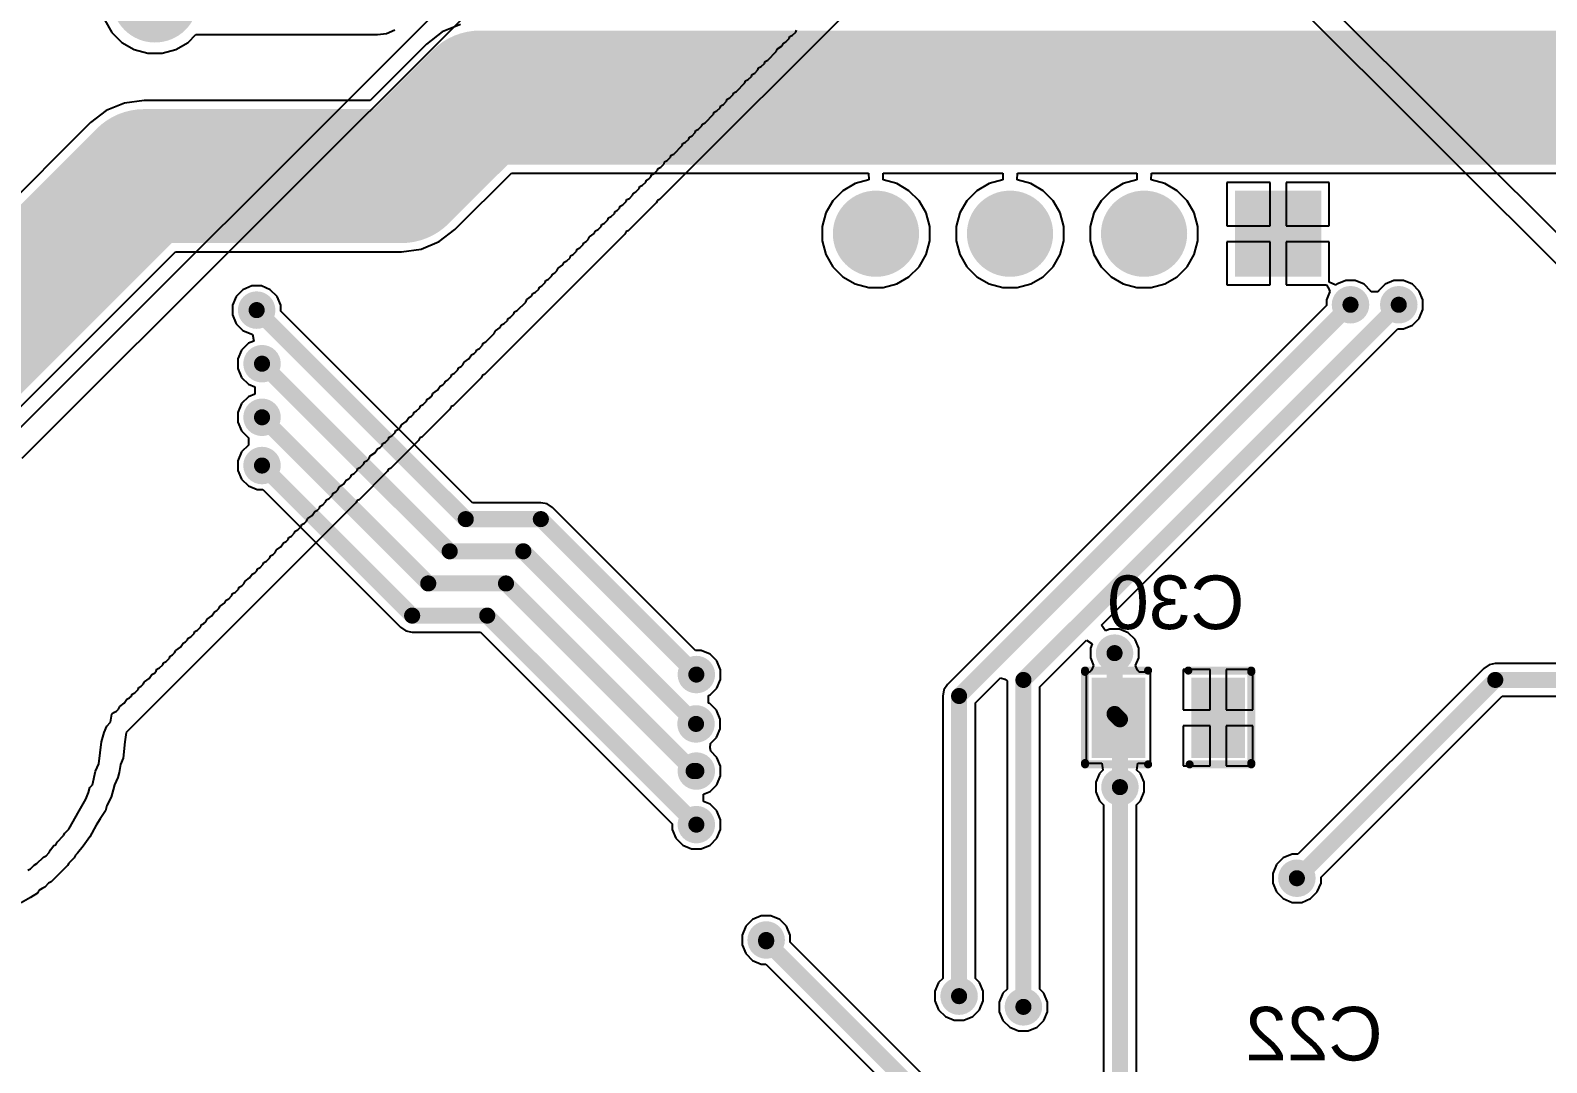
# Model space of a CAD drawing. Header units: millimetres. Extents: x 95 to 305, y 96 to 295.
# Drawn here: x 180.48 to 208.76, y 150.56 to 169.82 of the extents above; entities that cross this region are included whole.
import ezdxf

# ---------------------------------------------------------------- set-up
doc = ezdxf.new("R2010")
doc.units = ezdxf.units.MM
for name, color, linetype in [('BottomLayer', 5, 'Continuous'), ('BottomOverlay', 54, 'Continuous'), ('BottomPaste', 16, 'Continuous'), ('BottomSolder', 6, 'Continuous'), ('MultiLayer', 9, 'Continuous'), ('PadHoleLayer', 156, 'Continuous'), ('ViaHoleLayer', 16, 'Continuous')]:
    doc.layers.add(name, color=color, linetype=linetype)
doc.styles.add('Arial', font='', dxfattribs={"height": 0.2})
doc.styles.get('Arial').set_extended_font_data('Arial')

# ---------------------------------------------------------------- blocks, each defined once
blk = doc.blocks.new('JST_XH_4_42')
at = {"layer": 'BottomLayer'}
blk.add_hatch(color=5, dxfattribs=at).paths.add_polyline_path([(-4.504, 0.229), (-2.996, 0.229), (-2.996, -1.279), (-4.504, -1.279)])
h = blk.add_hatch(color=5, dxfattribs=at)
edge = h.paths.add_edge_path()
edge.add_arc((-1.25, -0.525), 0.754, 0, 360)
h = blk.add_hatch(color=5, dxfattribs=at)
edge = h.paths.add_edge_path()
edge.add_arc((1.25, -0.525), 0.754, 0, 360)
h = blk.add_hatch(color=5, dxfattribs=at)
edge = h.paths.add_edge_path()
edge.add_arc((3.75, -0.525), 0.754, 0, 360)
at = {"layer": 'BottomSolder'}
blk.add_hatch(color=6, dxfattribs=at).paths.add_polyline_path([(-4.554, 0.279), (-2.946, 0.279), (-2.946, -1.329), (-4.554, -1.329)])
h = blk.add_hatch(color=6, dxfattribs=at)
edge = h.paths.add_edge_path()
edge.add_arc((-1.25, -0.525), 0.804, 0, 360)
h = blk.add_hatch(color=6, dxfattribs=at)
edge = h.paths.add_edge_path()
edge.add_arc((1.25, -0.525), 0.804, 0, 360)
h = blk.add_hatch(color=6, dxfattribs=at)
edge = h.paths.add_edge_path()
edge.add_arc((3.75, -0.525), 0.804, 0, 360)
at = {"layer": 'MultiLayer'}
h = blk.add_hatch(color=9, dxfattribs=at)
edge = h.paths.add_edge_path()
edge.add_arc((-1.25, -0.525), 0.754, 0, 360)
h = blk.add_hatch(color=9, dxfattribs=at)
edge = h.paths.add_edge_path()
edge.add_arc((1.25, -0.525), 0.754, 0, 360)
h = blk.add_hatch(color=9, dxfattribs=at)
edge = h.paths.add_edge_path()
edge.add_arc((3.75, -0.525), 0.754, 0, 360)
at = {"layer": 'PadHoleLayer'}
h = blk.add_hatch(color=156, dxfattribs=at)
edge = h.paths.add_edge_path()
edge.add_arc((-3.75, -0.525), 0.5, 0, 360)
h = blk.add_hatch(color=156, dxfattribs=at)
edge = h.paths.add_edge_path()
edge.add_arc((-1.25, -0.525), 0.5, 0, 360)
h = blk.add_hatch(color=156, dxfattribs=at)
edge = h.paths.add_edge_path()
edge.add_arc((1.25, -0.525), 0.5, 0, 360)
h = blk.add_hatch(color=156, dxfattribs=at)
edge = h.paths.add_edge_path()
edge.add_arc((3.75, -0.525), 0.5, 0, 360)
blk = doc.blocks.new('JST_XH_8_48')
at = {"layer": 'BottomLayer'}
blk.add_hatch(color=5, dxfattribs=at).paths.add_polyline_path([(-9.504, 0.737), (-7.996, 0.737), (-7.996, -0.771), (-9.504, -0.771)])
h = blk.add_hatch(color=5, dxfattribs=at)
edge = h.paths.add_edge_path()
edge.add_arc((-6.25, -0.017), 0.754, 0, 360)
h = blk.add_hatch(color=5, dxfattribs=at)
edge = h.paths.add_edge_path()
edge.add_arc((-3.75, -0.017), 0.754, 0, 360)
h = blk.add_hatch(color=5, dxfattribs=at)
edge = h.paths.add_edge_path()
edge.add_arc((-1.25, -0.017), 0.754, 0, 360)
h = blk.add_hatch(color=5, dxfattribs=at)
edge = h.paths.add_edge_path()
edge.add_arc((1.25, -0.017), 0.754, 0, 360)
h = blk.add_hatch(color=5, dxfattribs=at)
edge = h.paths.add_edge_path()
edge.add_arc((3.75, -0.017), 0.754, 0, 360)
h = blk.add_hatch(color=5, dxfattribs=at)
edge = h.paths.add_edge_path()
edge.add_arc((6.25, -0.017), 0.754, 0, 360)
h = blk.add_hatch(color=5, dxfattribs=at)
edge = h.paths.add_edge_path()
edge.add_arc((8.75, -0.017), 0.754, 0, 360)
at = {"layer": 'BottomSolder'}
blk.add_hatch(color=6, dxfattribs=at).paths.add_polyline_path([(-9.554, 0.787), (-7.946, 0.787), (-7.946, -0.821), (-9.554, -0.821)])
h = blk.add_hatch(color=6, dxfattribs=at)
edge = h.paths.add_edge_path()
edge.add_arc((-6.25, -0.017), 0.804, 0, 360)
h = blk.add_hatch(color=6, dxfattribs=at)
edge = h.paths.add_edge_path()
edge.add_arc((-3.75, -0.017), 0.804, 0, 360)
h = blk.add_hatch(color=6, dxfattribs=at)
edge = h.paths.add_edge_path()
edge.add_arc((-1.25, -0.017), 0.804, 0, 360)
h = blk.add_hatch(color=6, dxfattribs=at)
edge = h.paths.add_edge_path()
edge.add_arc((1.25, -0.017), 0.804, 0, 360)
h = blk.add_hatch(color=6, dxfattribs=at)
edge = h.paths.add_edge_path()
edge.add_arc((3.75, -0.017), 0.804, 0, 360)
h = blk.add_hatch(color=6, dxfattribs=at)
edge = h.paths.add_edge_path()
edge.add_arc((6.25, -0.017), 0.804, 0, 360)
h = blk.add_hatch(color=6, dxfattribs=at)
edge = h.paths.add_edge_path()
edge.add_arc((8.75, -0.017), 0.804, 0, 360)
at = {"layer": 'MultiLayer'}
blk.add_hatch(color=9, dxfattribs=at).paths.add_polyline_path([(-9.504, 0.737), (-7.996, 0.737), (-7.996, -0.771), (-9.504, -0.771)])
h = blk.add_hatch(color=9, dxfattribs=at)
edge = h.paths.add_edge_path()
edge.add_arc((-6.25, -0.017), 0.754, 0, 360)
h = blk.add_hatch(color=9, dxfattribs=at)
edge = h.paths.add_edge_path()
edge.add_arc((-3.75, -0.017), 0.754, 0, 360)
h = blk.add_hatch(color=9, dxfattribs=at)
edge = h.paths.add_edge_path()
edge.add_arc((-1.25, -0.017), 0.754, 0, 360)
h = blk.add_hatch(color=9, dxfattribs=at)
edge = h.paths.add_edge_path()
edge.add_arc((1.25, -0.017), 0.754, 0, 360)
h = blk.add_hatch(color=9, dxfattribs=at)
edge = h.paths.add_edge_path()
edge.add_arc((3.75, -0.017), 0.754, 0, 360)
h = blk.add_hatch(color=9, dxfattribs=at)
edge = h.paths.add_edge_path()
edge.add_arc((6.25, -0.017), 0.754, 0, 360)
h = blk.add_hatch(color=9, dxfattribs=at)
edge = h.paths.add_edge_path()
edge.add_arc((8.75, -0.017), 0.754, 0, 360)
at = {"layer": 'PadHoleLayer'}
h = blk.add_hatch(color=156, dxfattribs=at)
edge = h.paths.add_edge_path()
edge.add_arc((-8.75, -0.017), 0.5, 0, 360)
h = blk.add_hatch(color=156, dxfattribs=at)
edge = h.paths.add_edge_path()
edge.add_arc((-6.25, -0.017), 0.5, 0, 360)
h = blk.add_hatch(color=156, dxfattribs=at)
edge = h.paths.add_edge_path()
edge.add_arc((-3.75, -0.017), 0.5, 0, 360)
h = blk.add_hatch(color=156, dxfattribs=at)
edge = h.paths.add_edge_path()
edge.add_arc((-1.25, -0.017), 0.5, 0, 360)
h = blk.add_hatch(color=156, dxfattribs=at)
edge = h.paths.add_edge_path()
edge.add_arc((1.25, -0.017), 0.5, 0, 360)
h = blk.add_hatch(color=156, dxfattribs=at)
edge = h.paths.add_edge_path()
edge.add_arc((3.75, -0.017), 0.5, 0, 360)
h = blk.add_hatch(color=156, dxfattribs=at)
edge = h.paths.add_edge_path()
edge.add_arc((6.25, -0.017), 0.5, 0, 360)
h = blk.add_hatch(color=156, dxfattribs=at)
edge = h.paths.add_edge_path()
edge.add_arc((8.75, -0.017), 0.5, 0, 360)
blk = doc.blocks.new('CAP0805_B_172')
at = {"layer": 'BottomLayer'}
for points in [[(-1.379, 0.693), (-0.479, 0.693), (-0.479, -0.704), (-1.379, -0.704)], [(0.481, 0.693), (1.381, 0.693), (1.381, -0.704), (0.481, -0.704)]]:
    blk.add_hatch(color=5, dxfattribs=at).paths.add_polyline_path(points)
at = {"layer": 'BottomPaste'}
for points in [[(-1.379, 0.693), (-0.479, 0.693), (-0.479, -0.704), (-1.379, -0.704)], [(0.481, 0.693), (1.381, 0.693), (1.381, -0.704), (0.481, -0.704)]]:
    blk.add_hatch(color=16, dxfattribs=at).paths.add_polyline_path(points)
at = {"layer": 'BottomSolder'}
for points in [[(-1.429, 0.743), (-0.429, 0.743), (-0.429, -0.754), (-1.429, -0.754)], [(0.431, 0.743), (1.431, 0.743), (1.431, -0.754), (0.431, -0.754)]]:
    blk.add_hatch(color=6, dxfattribs=at).paths.add_polyline_path(points)
at = {"layer": 'BottomOverlay', "const_width": 0.15}
for points in [[(-1.55, 0.875), (-0.375, 0.875)], [(-1.55, -0.85), (-1.55, 0.85)], [(0.375, 0.875), (1.55, 0.875)], [(1.55, -0.85), (1.55, 0.85)], [(-1.55, -0.875), (-0.375, -0.875)], [(0.4, -0.875), (1.55, -0.875)]]:
    blk.add_lwpolyline(points, dxfattribs=at)
at = {"layer": 'BottomOverlay', "const_width": 0.075}
for points in [[(-1.588, 0.875, 1), (-1.513, 0.875, 1)], [(-1.588, 0.85, 1), (-1.513, 0.85, 1)], [(-0.413, 0.875, 1), (-0.337, 0.875, 1)], [(0.337, 0.875, 1), (0.413, 0.875, 1)], [(1.512, 0.875, 1), (1.587, 0.875, 1)], [(1.512, 0.85, 1), (1.587, 0.85, 1)], [(-1.588, -0.85, 1), (-1.513, -0.85, 1)], [(-1.588, -0.875, 1), (-1.513, -0.875, 1)], [(-0.413, -0.875, 1), (-0.337, -0.875, 1)], [(0.362, -0.875, 1), (0.437, -0.875, 1)], [(1.512, -0.85, 1), (1.587, -0.85, 1)], [(1.512, -0.875, 1), (1.587, -0.875, 1)]]:
    blk.add_lwpolyline(points, format="xyb", close=True, dxfattribs=at)

msp = doc.modelspace()

# ---------------------------------------------------------------- hatches: boundary and pattern name
at = {"layer": 'BottomLayer'}
h = msp.add_hatch(color=5, dxfattribs=at)
edge = h.paths.add_edge_path()
edge.add_arc((184.7, 164.6), 0.3, 0, 360)
h = msp.add_hatch(color=5, dxfattribs=at)
edge = h.paths.add_edge_path()
edge.add_arc((205.1, 164.7), 0.3, 0, 360)
h = msp.add_hatch(color=5, dxfattribs=at)
edge = h.paths.add_edge_path()
edge.add_arc((206, 164.7), 0.3, 0, 360)
h = msp.add_hatch(color=5, dxfattribs=at)
edge = h.paths.add_edge_path()
edge.add_arc((184.8, 163.6), 0.3, 0, 360)
h = msp.add_hatch(color=5, dxfattribs=at)
edge = h.paths.add_edge_path()
edge.add_arc((184.8, 162.6), 0.3, 0, 360)
h = msp.add_hatch(color=5, dxfattribs=at)
edge = h.paths.add_edge_path()
edge.add_arc((184.8, 161.7), 0.3, 0, 360)
h = msp.add_hatch(color=5, dxfattribs=at)
edge = h.paths.add_edge_path()
edge.add_arc((200.7, 158.2), 0.3, 0, 360)
h = msp.add_hatch(color=5, dxfattribs=at)
edge = h.paths.add_edge_path()
edge.add_arc((192.9, 157.8), 0.3, 0, 360)
h = msp.add_hatch(color=5, dxfattribs=at)
edge = h.paths.add_edge_path()
edge.add_arc((192.894, 156.879), 0.3, 0, 360)
h = msp.add_hatch(color=5, dxfattribs=at)
edge = h.paths.add_edge_path()
edge.add_arc((192.9, 156), 0.3, 0, 360)
h = msp.add_hatch(color=5, dxfattribs=at)
edge = h.paths.add_edge_path()
edge.add_arc((200.8, 155.7), 0.3, 0, 360)
h = msp.add_hatch(color=5, dxfattribs=at)
edge = h.paths.add_edge_path()
edge.add_arc((192.9, 155), 0.3, 0, 360)
h = msp.add_hatch(color=5, dxfattribs=at)
edge = h.paths.add_edge_path()
edge.add_arc((204.1, 154), 0.3, 0, 360)
h = msp.add_hatch(color=5, dxfattribs=at)
edge = h.paths.add_edge_path()
edge.add_arc((194.202, 152.848), 0.3, 0, 360)
h = msp.add_hatch(color=5, dxfattribs=at)
edge = h.paths.add_edge_path()
edge.add_arc((197.8, 151.8), 0.3, 0, 360)
h = msp.add_hatch(color=5, dxfattribs=at)
edge = h.paths.add_edge_path()
edge.add_arc((199, 151.6), 0.3, 0, 360)
at = {"layer": 'BottomSolder'}
h = msp.add_hatch(color=6, dxfattribs=at)
edge = h.paths.add_edge_path()
edge.add_arc((184.7, 164.6), 0.35, 0, 360)
h = msp.add_hatch(color=6, dxfattribs=at)
edge = h.paths.add_edge_path()
edge.add_arc((205.1, 164.7), 0.35, 0, 360)
h = msp.add_hatch(color=6, dxfattribs=at)
edge = h.paths.add_edge_path()
edge.add_arc((206, 164.7), 0.35, 0, 360)
h = msp.add_hatch(color=6, dxfattribs=at)
edge = h.paths.add_edge_path()
edge.add_arc((184.8, 163.6), 0.35, 0, 360)
h = msp.add_hatch(color=6, dxfattribs=at)
edge = h.paths.add_edge_path()
edge.add_arc((184.8, 162.6), 0.35, 0, 360)
h = msp.add_hatch(color=6, dxfattribs=at)
edge = h.paths.add_edge_path()
edge.add_arc((184.8, 161.7), 0.35, 0, 360)
h = msp.add_hatch(color=6, dxfattribs=at)
edge = h.paths.add_edge_path()
edge.add_arc((200.7, 158.2), 0.35, 0, 360)
h = msp.add_hatch(color=6, dxfattribs=at)
edge = h.paths.add_edge_path()
edge.add_arc((192.9, 157.8), 0.35, 0, 360)
h = msp.add_hatch(color=6, dxfattribs=at)
edge = h.paths.add_edge_path()
edge.add_arc((192.894, 156.879), 0.35, 0, 360)
h = msp.add_hatch(color=6, dxfattribs=at)
edge = h.paths.add_edge_path()
edge.add_arc((192.9, 156), 0.35, 0, 360)
h = msp.add_hatch(color=6, dxfattribs=at)
edge = h.paths.add_edge_path()
edge.add_arc((200.8, 155.7), 0.35, 0, 360)
h = msp.add_hatch(color=6, dxfattribs=at)
edge = h.paths.add_edge_path()
edge.add_arc((192.9, 155), 0.35, 0, 360)
h = msp.add_hatch(color=6, dxfattribs=at)
edge = h.paths.add_edge_path()
edge.add_arc((204.1, 154), 0.35, 0, 360)
h = msp.add_hatch(color=6, dxfattribs=at)
edge = h.paths.add_edge_path()
edge.add_arc((194.202, 152.848), 0.35, 0, 360)
h = msp.add_hatch(color=6, dxfattribs=at)
edge = h.paths.add_edge_path()
edge.add_arc((197.8, 151.8), 0.35, 0, 360)
h = msp.add_hatch(color=6, dxfattribs=at)
edge = h.paths.add_edge_path()
edge.add_arc((199, 151.6), 0.35, 0, 360)
at = {"layer": 'ViaHoleLayer'}
h = msp.add_hatch(color=16, dxfattribs=at)
edge = h.paths.add_edge_path()
edge.add_arc((184.7, 164.6), 0.15, 0, 360)
h = msp.add_hatch(color=16, dxfattribs=at)
edge = h.paths.add_edge_path()
edge.add_arc((205.1, 164.7), 0.15, 0, 360)
h = msp.add_hatch(color=16, dxfattribs=at)
edge = h.paths.add_edge_path()
edge.add_arc((206, 164.7), 0.15, 0, 360)
h = msp.add_hatch(color=16, dxfattribs=at)
edge = h.paths.add_edge_path()
edge.add_arc((184.8, 163.6), 0.15, 0, 360)
h = msp.add_hatch(color=16, dxfattribs=at)
edge = h.paths.add_edge_path()
edge.add_arc((184.8, 162.6), 0.15, 0, 360)
h = msp.add_hatch(color=16, dxfattribs=at)
edge = h.paths.add_edge_path()
edge.add_arc((184.8, 161.7), 0.15, 0, 360)
h = msp.add_hatch(color=16, dxfattribs=at)
edge = h.paths.add_edge_path()
edge.add_arc((200.7, 158.2), 0.15, 0, 360)
h = msp.add_hatch(color=16, dxfattribs=at)
edge = h.paths.add_edge_path()
edge.add_arc((192.9, 157.8), 0.15, 0, 360)
h = msp.add_hatch(color=16, dxfattribs=at)
edge = h.paths.add_edge_path()
edge.add_arc((192.894, 156.879), 0.15, 0, 360)
h = msp.add_hatch(color=16, dxfattribs=at)
edge = h.paths.add_edge_path()
edge.add_arc((192.9, 156), 0.15, 0, 360)
h = msp.add_hatch(color=16, dxfattribs=at)
edge = h.paths.add_edge_path()
edge.add_arc((200.8, 155.7), 0.15, 0, 360)
h = msp.add_hatch(color=16, dxfattribs=at)
edge = h.paths.add_edge_path()
edge.add_arc((192.9, 155), 0.15, 0, 360)
h = msp.add_hatch(color=16, dxfattribs=at)
edge = h.paths.add_edge_path()
edge.add_arc((204.1, 154), 0.15, 0, 360)
h = msp.add_hatch(color=16, dxfattribs=at)
edge = h.paths.add_edge_path()
edge.add_arc((194.202, 152.848), 0.15, 0, 360)
h = msp.add_hatch(color=16, dxfattribs=at)
edge = h.paths.add_edge_path()
edge.add_arc((197.8, 151.8), 0.15, 0, 360)
h = msp.add_hatch(color=16, dxfattribs=at)
edge = h.paths.add_edge_path()
edge.add_arc((199, 151.6), 0.15, 0, 360)

# ---------------------------------------------------------------- linework, layer by layer
at = {"layer": 'BottomLayer'}
for p, q in [((181.868, 170.009), (182, 169.78)), ((182, 169.78), (182.187, 169.593)), ((183.42, 169.593), (183.568, 169.741)), ((183.568, 169.741), (186.953, 169.741)), ((186.953, 169.741), (187.122, 169.763)), ((187.122, 169.763), (187.28, 169.829)), ((188.16, 169.789), (187.867, 169.564)), ((188.5, 169.93), (188.16, 169.789)), ((182.187, 169.593), (182.416, 169.461)), ((182.416, 169.461), (182.671, 169.393)), ((182.935, 169.393), (183.191, 169.461)), ((183.191, 169.461), (183.42, 169.593)), ((187.867, 169.564), (186.815, 168.512)), ((182.671, 169.393), (182.935, 169.393)), ((181.894, 168.323), (181.602, 168.098)), ((182.235, 168.464), (181.894, 168.323)), ((182.6, 168.512), (182.235, 168.464)), ((186.815, 168.512), (182.6, 168.512)), ((181.602, 168.098), (165.549, 152.046)), ((188.398, 166.102), (189.451, 167.154)), ((189.451, 167.154), (196.113, 167.154)), ((196.113, 167.154), (196.118, 167.029)), ((196.382, 167.029), (196.387, 167.154)), ((196.387, 167.154), (198.613, 167.154)), ((198.613, 167.154), (198.618, 167.029)), ((198.882, 167.029), (198.887, 167.154)), ((198.887, 167.154), (201.113, 167.154)), ((201.113, 167.154), (201.118, 167.029)), ((201.382, 167.029), (201.387, 167.154)), ((201.387, 167.154), (217.166, 167.154)), ((195.862, 166.961), (195.634, 166.828)), ((196.118, 167.029), (195.862, 166.961)), ((196.638, 166.961), (196.382, 167.029)), ((196.866, 166.828), (196.638, 166.961)), ((198.362, 166.961), (198.134, 166.828)), ((198.618, 167.029), (198.362, 166.961)), ((199.138, 166.961), (198.882, 167.029)), ((199.366, 166.828), (199.138, 166.961)), ((200.862, 166.961), (200.634, 166.828)), ((201.118, 167.029), (200.862, 166.961)), ((201.638, 166.961), (201.382, 167.029)), ((201.866, 166.828), (201.638, 166.961)), ((203.6, 166.979), (202.796, 166.979)), ((202.796, 166.979), (202.796, 166.175)), ((203.6, 166.175), (203.6, 166.979)), ((204.704, 166.979), (203.9, 166.979)), ((203.9, 166.979), (203.9, 166.175)), ((204.704, 166.175), (204.704, 166.979)), ((195.447, 166.641), (195.314, 166.413)), ((195.634, 166.828), (195.447, 166.641)), ((197.053, 166.641), (196.866, 166.828)), ((197.186, 166.413), (197.053, 166.641)), ((197.947, 166.641), (197.814, 166.413)), ((198.134, 166.828), (197.947, 166.641)), ((199.553, 166.641), (199.366, 166.828)), ((199.686, 166.413), (199.553, 166.641)), ((200.447, 166.641), (200.314, 166.413)), ((200.634, 166.828), (200.447, 166.641)), ((202.053, 166.641), (201.866, 166.828)), ((202.186, 166.413), (202.053, 166.641)), ((195.314, 166.413), (195.246, 166.157)), ((197.254, 166.157), (197.186, 166.413)), ((197.814, 166.413), (197.746, 166.157)), ((199.754, 166.157), (199.686, 166.413)), ((200.314, 166.413), (200.246, 166.157)), ((202.254, 166.157), (202.186, 166.413)), ((188.106, 165.877), (188.398, 166.102)), ((195.246, 166.157), (195.246, 165.893)), ((197.254, 165.893), (197.254, 166.157)), ((197.746, 166.157), (197.746, 165.893)), ((199.754, 165.893), (199.754, 166.157)), ((200.246, 166.157), (200.246, 165.893)), ((202.254, 165.893), (202.254, 166.157)), ((202.796, 166.175), (203.6, 166.175)), ((203.9, 166.175), (204.704, 166.175)), ((187.4, 165.688), (187.765, 165.736)), ((187.765, 165.736), (188.106, 165.877)), ((195.246, 165.893), (195.314, 165.637)), ((197.186, 165.637), (197.254, 165.893)), ((197.746, 165.893), (197.814, 165.637)), ((199.686, 165.637), (199.754, 165.893)), ((200.246, 165.893), (200.314, 165.637)), ((202.186, 165.637), (202.254, 165.893)), ((203.6, 165.875), (202.796, 165.875)), ((202.796, 165.875), (202.796, 165.071)), ((203.6, 165.071), (203.6, 165.875)), ((204.704, 165.875), (203.9, 165.875)), ((203.9, 165.875), (203.9, 165.071)), ((204.704, 165.182), (204.704, 165.875)), ((164.898, 147.402), (183.185, 165.688)), ((183.185, 165.688), (187.4, 165.688)), ((195.314, 165.637), (195.447, 165.409)), ((197.053, 165.409), (197.186, 165.637)), ((197.814, 165.637), (197.947, 165.409)), ((199.553, 165.409), (199.686, 165.637)), ((200.314, 165.637), (200.447, 165.409)), ((202.053, 165.409), (202.186, 165.637)), ((195.447, 165.409), (195.634, 165.222)), ((195.634, 165.222), (195.862, 165.089)), ((196.638, 165.089), (196.866, 165.222)), ((196.866, 165.222), (197.053, 165.409)), ((197.947, 165.409), (198.134, 165.222)), ((198.134, 165.222), (198.362, 165.089)), ((199.138, 165.089), (199.366, 165.222)), ((199.366, 165.222), (199.553, 165.409)), ((200.447, 165.409), (200.634, 165.222)), ((200.634, 165.222), (200.862, 165.089)), ((201.638, 165.089), (201.866, 165.222)), ((201.866, 165.222), (202.053, 165.409)), ((204.704, 165.12), (204.704, 165.182)), ((184.445, 164.981), (184.319, 164.855)), ((184.61, 165.05), (184.445, 164.981)), ((184.79, 165.05), (184.61, 165.05)), ((184.955, 164.981), (184.79, 165.05)), ((185.081, 164.855), (184.955, 164.981)), ((195.862, 165.089), (196.118, 165.021)), ((196.118, 165.021), (196.382, 165.021)), ((196.382, 165.021), (196.638, 165.089)), ((198.362, 165.089), (198.618, 165.021)), ((198.618, 165.021), (198.882, 165.021)), ((198.882, 165.021), (199.138, 165.089)), ((200.862, 165.089), (201.118, 165.021)), ((201.118, 165.021), (201.382, 165.021)), ((201.382, 165.021), (201.638, 165.089)), ((202.796, 165.071), (203.6, 165.071)), ((203.9, 165.071), (204.589, 165.071)), ((204.589, 165.071), (204.655, 165.071)), ((204.716, 164.949), (204.65, 164.79)), ((204.655, 165.071), (204.702, 164.985)), ((204.702, 164.985), (204.704, 164.981)), ((204.828, 165.065), (204.704, 165.12)), ((204.704, 164.981), (204.716, 164.949)), ((204.845, 165.081), (204.828, 165.065)), ((205.01, 165.15), (204.845, 165.081)), ((205.19, 165.15), (205.01, 165.15)), ((205.355, 165.081), (205.19, 165.15)), ((205.481, 164.955), (205.355, 165.081)), ((205.486, 164.943), (205.481, 164.955)), ((205.613, 164.943), (205.486, 164.943)), ((205.619, 164.955), (205.613, 164.943)), ((205.745, 165.081), (205.619, 164.955)), ((205.91, 165.15), (205.745, 165.081)), ((206.09, 165.15), (205.91, 165.15)), ((206.255, 165.081), (206.09, 165.15)), ((206.381, 164.955), (206.255, 165.081)), ((206.45, 164.79), (206.381, 164.955)), ((184.319, 164.855), (184.25, 164.69)), ((184.25, 164.69), (184.25, 164.51)), ((185.15, 164.69), (185.081, 164.855)), ((185.15, 164.583), (185.15, 164.69)), ((204.65, 164.683), (197.584, 157.616)), ((204.65, 164.79), (204.65, 164.683)), ((206.381, 164.445), (206.45, 164.61)), ((206.45, 164.61), (206.45, 164.79)), ((184.25, 164.51), (184.319, 164.345)), ((184.319, 164.345), (184.445, 164.219)), ((188.727, 161.006), (185.15, 164.583)), ((206.09, 164.25), (206.255, 164.319)), ((206.255, 164.319), (206.381, 164.445)), ((184.445, 164.219), (184.61, 164.15)), ((184.645, 164.023), (184.545, 163.981)), ((184.61, 164.15), (184.62, 164.15)), ((184.62, 164.15), (184.645, 164.023)), ((200.456, 158.724), (205.983, 164.25)), ((205.983, 164.25), (206.09, 164.25)), ((184.419, 163.855), (184.35, 163.69)), ((184.545, 163.981), (184.419, 163.855)), ((184.35, 163.69), (184.35, 163.51)), ((184.35, 163.51), (184.419, 163.345)), ((184.419, 163.345), (184.545, 163.219)), ((184.545, 163.219), (184.669, 163.167)), ((184.545, 162.981), (184.419, 162.855)), ((184.669, 163.033), (184.545, 162.981)), ((184.669, 163.167), (184.669, 163.033)), ((184.419, 162.855), (184.35, 162.69)), ((184.35, 162.69), (184.35, 162.51)), ((184.35, 162.51), (184.419, 162.345)), ((184.419, 162.345), (184.545, 162.219)), ((184.545, 162.081), (184.419, 161.955)), ((184.545, 162.219), (184.545, 162.081)), ((184.419, 161.955), (184.35, 161.79)), ((184.35, 161.79), (184.35, 161.61)), ((184.35, 161.61), (184.419, 161.445)), ((184.419, 161.445), (184.545, 161.319)), ((184.545, 161.319), (184.71, 161.25)), ((184.71, 161.25), (184.817, 161.25)), ((184.817, 161.25), (187.384, 158.684)), ((190, 161.006), (188.727, 161.006)), ((190.117, 160.983), (190, 161.006)), ((190, 161.006), (190, 161.006)), ((190.216, 160.916), (190.117, 160.983)), ((192.883, 158.25), (190.216, 160.916)), ((187.384, 158.684), (187.384, 158.684)), ((187.384, 158.684), (187.483, 158.617)), ((200.528, 158.616), (200.456, 158.724)), ((200.61, 158.65), (200.528, 158.616)), ((200.79, 158.65), (200.61, 158.65)), ((200.955, 158.581), (200.79, 158.65)), ((187.483, 158.617), (187.6, 158.594)), ((187.6, 158.594), (188.873, 158.594)), ((188.873, 158.594), (192.45, 155.017)), ((199.306, 157.573), (200.176, 158.444)), ((200.176, 158.444), (200.284, 158.372)), ((200.284, 158.372), (200.25, 158.29)), ((201.081, 158.455), (200.955, 158.581)), ((201.15, 158.29), (201.081, 158.455)), ((192.99, 158.25), (192.883, 158.25)), ((193.155, 158.181), (192.99, 158.25)), ((193.281, 158.055), (193.155, 158.181)), ((200.25, 158.29), (200.25, 158.11)), ((200.25, 158.11), (200.308, 157.97)), ((201.092, 157.97), (201.15, 158.11)), ((201.15, 158.11), (201.15, 158.29)), ((193.35, 157.89), (193.281, 158.055)), ((193.35, 157.71), (193.35, 157.89)), ((200.241, 157.843), (200.171, 157.843)), ((200.171, 157.843), (200.171, 156.146)), ((200.272, 157.884), (200.241, 157.843)), ((200.308, 157.97), (200.272, 157.884)), ((201.128, 157.884), (201.092, 157.97)), ((201.159, 157.843), (201.128, 157.884)), ((201.371, 157.843), (201.159, 157.843)), ((201.371, 156.146), (201.371, 157.843)), ((202.481, 157.893), (201.981, 157.893)), ((201.981, 157.893), (201.981, 157.144)), ((202.481, 157.144), (202.481, 157.893)), ((203.281, 157.893), (202.781, 157.893)), ((202.781, 157.893), (202.781, 157.144)), ((203.281, 157.144), (203.281, 157.893)), ((207.584, 157.916), (204.117, 154.45)), ((207.683, 157.983), (207.584, 157.916)), ((207.8, 158.006), (207.683, 157.983)), ((214.651, 158.006), (207.8, 158.006)), ((207.8, 158.006), (207.8, 158.006)), ((193.155, 157.419), (193.281, 157.545)), ((193.281, 157.545), (193.35, 157.71)), ((197.584, 157.616), (197.517, 157.517)), ((198.106, 157.273), (198.573, 157.74)), ((198.573, 157.74), (198.651, 157.714)), ((198.651, 157.714), (198.694, 157.682)), ((198.694, 157.682), (198.694, 151.931)), ((199.306, 151.931), (199.306, 157.573)), ((193.127, 157.407), (193.155, 157.419)), ((193.127, 157.269), (193.127, 157.407)), ((193.149, 157.26), (193.127, 157.269)), ((193.275, 157.134), (193.149, 157.26)), ((197.517, 157.517), (197.494, 157.4)), ((197.494, 157.4), (197.494, 157.4)), ((197.494, 157.4), (197.494, 152.131)), ((198.106, 152.131), (198.106, 157.273)), ((204.55, 154.017), (207.927, 157.394)), ((207.927, 157.394), (214.651, 157.394)), ((193.344, 156.968), (193.275, 157.134)), ((193.344, 156.789), (193.344, 156.968)), ((201.981, 157.144), (202.481, 157.144)), ((202.781, 157.144), (203.281, 157.144)), ((193.275, 156.624), (193.344, 156.789)), ((202.481, 156.844), (201.981, 156.844)), ((201.981, 156.844), (201.981, 156.096)), ((202.481, 156.096), (202.481, 156.844)), ((203.281, 156.844), (202.781, 156.844)), ((202.781, 156.844), (202.781, 156.096)), ((203.281, 156.096), (203.281, 156.844)), ((193.159, 156.431), (193.166, 156.514)), ((193.168, 156.368), (193.159, 156.431)), ((193.166, 156.514), (193.275, 156.624)), ((193.281, 156.255), (193.168, 156.368)), ((193.35, 156.09), (193.281, 156.255)), ((200.171, 156.146), (200.465, 156.146)), ((200.465, 156.146), (200.482, 156.019)), ((201.118, 156.019), (201.135, 156.146)), ((201.135, 156.146), (201.371, 156.146)), ((193.281, 155.745), (193.35, 155.91)), ((193.35, 155.91), (193.35, 156.09)), ((200.419, 155.955), (200.35, 155.79)), ((200.482, 156.019), (200.419, 155.955)), ((201.181, 155.955), (201.118, 156.019)), ((201.25, 155.79), (201.181, 155.955)), ((201.981, 156.096), (202.481, 156.096)), ((202.781, 156.096), (203.281, 156.096)), ((193.031, 155.567), (193.155, 155.619)), ((193.031, 155.433), (193.031, 155.567)), ((193.155, 155.619), (193.281, 155.745)), ((200.35, 155.79), (200.35, 155.61)), ((200.35, 155.61), (200.419, 155.445)), ((201.181, 155.445), (201.25, 155.61)), ((201.25, 155.61), (201.25, 155.79)), ((193.155, 155.381), (193.031, 155.433)), ((193.281, 155.255), (193.155, 155.381)), ((193.35, 155.09), (193.281, 155.255)), ((200.419, 155.445), (200.494, 155.369)), ((200.494, 155.369), (200.494, 148.5)), ((201.106, 155.369), (201.181, 155.445)), ((201.106, 148.806), (201.106, 155.369)), ((192.45, 155.017), (192.45, 154.91)), ((193.35, 154.91), (193.35, 155.09)), ((192.45, 154.91), (192.519, 154.745)), ((192.519, 154.745), (192.645, 154.619)), ((193.155, 154.619), (193.281, 154.745)), ((193.281, 154.745), (193.35, 154.91)), ((192.645, 154.619), (192.81, 154.55)), ((192.81, 154.55), (192.99, 154.55)), ((192.99, 154.55), (193.155, 154.619)), ((204.01, 154.45), (203.845, 154.381)), ((204.117, 154.45), (204.01, 154.45)), ((203.719, 154.255), (203.65, 154.09)), ((203.845, 154.381), (203.719, 154.255)), ((203.65, 154.09), (203.65, 153.91)), ((203.65, 153.91), (203.719, 153.745)), ((204.481, 153.745), (204.55, 153.91)), ((204.55, 153.91), (204.55, 154.017)), ((203.719, 153.745), (203.845, 153.619)), ((203.845, 153.619), (204.01, 153.55)), ((204.19, 153.55), (204.355, 153.619)), ((204.355, 153.619), (204.481, 153.745)), ((194.112, 153.298), (193.947, 153.229)), ((194.291, 153.298), (194.112, 153.298)), ((194.457, 153.229), (194.291, 153.298)), ((204.01, 153.55), (204.19, 153.55)), ((193.82, 153.103), (193.752, 152.937)), ((193.947, 153.229), (193.82, 153.103)), ((194.583, 153.103), (194.457, 153.229)), ((194.652, 152.937), (194.583, 153.103)), ((193.752, 152.937), (193.752, 152.758)), ((193.752, 152.758), (193.82, 152.593)), ((194.652, 152.806), (194.652, 152.937)), ((198.907, 148.55), (194.652, 152.806)), ((193.82, 152.593), (193.947, 152.466)), ((193.947, 152.466), (194.112, 152.398)), ((194.112, 152.398), (194.194, 152.398)), ((194.194, 152.398), (198.45, 148.142)), ((197.419, 152.055), (197.35, 151.89)), ((197.35, 151.89), (197.35, 151.71)), ((197.494, 152.131), (197.419, 152.055)), ((198.181, 152.055), (198.106, 152.131)), ((198.25, 151.89), (198.181, 152.055)), ((198.25, 151.71), (198.25, 151.89)), ((198.694, 151.931), (198.619, 151.855)), ((199.381, 151.855), (199.306, 151.931)), ((197.35, 151.71), (197.419, 151.545)), ((198.181, 151.545), (198.25, 151.71)), ((198.619, 151.855), (198.55, 151.69)), ((198.55, 151.69), (198.55, 151.51)), ((199.45, 151.69), (199.381, 151.855)), ((199.45, 151.51), (199.45, 151.69)), ((197.419, 151.545), (197.545, 151.419)), ((197.545, 151.419), (197.71, 151.35)), ((197.71, 151.35), (197.89, 151.35)), ((197.89, 151.35), (198.055, 151.419)), ((198.055, 151.419), (198.181, 151.545)), ((198.55, 151.51), (198.619, 151.345)), ((198.619, 151.345), (198.745, 151.219)), ((199.255, 151.219), (199.381, 151.345)), ((199.381, 151.345), (199.45, 151.51)), ((198.745, 151.219), (198.91, 151.15)), ((198.91, 151.15), (199.09, 151.15)), ((199.09, 151.15), (199.255, 151.219))]:
    msp.add_line(p, q, dxfattribs=at)
for points, const_width in [([(187.4, 167.1), (188.866, 168.566)], 2.5), ([(188.866, 168.566), (217.166, 168.566)], 2.5), ([(163.9, 148.4), (182.6, 167.1)], 2.5), ([(182.6, 167.1), (187.4, 167.1)], 2.5), ([(184.7, 164.6), (188.6, 160.7)], 0.3), ([(197.8, 157.4), (205.1, 164.7)], 0.3), ([(199, 157.7), (206, 164.7)], 0.3), ([(184.8, 163.6), (188.3, 160.1)], 0.3), ([(184.8, 162.6), (187.9, 159.5)], 0.3), ([(184.8, 161.7), (187.6, 158.9)], 0.3), ([(188.6, 160.7), (190, 160.7)], 0.3), ([(190, 160.7), (192.9, 157.8)], 0.3), ([(188.3, 160.1), (189.673, 160.1)], 0.3), ([(189.673, 160.1), (192.894, 156.879)], 0.3), ([(187.9, 159.5), (189.35, 159.5)], 0.3), ([(189.35, 159.5), (192.85, 156)], 0.3), ([(187.6, 158.9), (189, 158.9)], 0.3), ([(189, 158.9), (192.9, 155)], 0.3), ([(200.7, 157.065), (200.7, 158.2)], 0.3), ([(199, 151.6), (199, 157.7)], 0.3), ([(204.1, 154), (207.8, 157.7)], 0.3), ([(207.8, 157.7), (214.982, 157.7)], 0.3), ([(197.8, 151.8), (197.8, 157.4)], 0.3), ([(200.7, 157.065), (200.8, 156.965)], 0.3), ([(200.8, 155.7), (200.8, 156.965)], 0.3), ([(192.85, 156), (192.9, 156)], 0.3), ([(200.8, 148.5), (200.8, 155.7)], 0.3), ([(194.202, 152.823), (194.202, 152.848)], 0.3), ([(194.202, 152.823), (198.9, 148.125)], 0.3)]:
    msp.add_lwpolyline(points, dxfattribs=dict(at, const_width=const_width))
for points, const_width in [([(188.241, 168.566, 1), (189.491, 168.566, 1)], 1.25), ([(188.241, 168.566, 1), (189.491, 168.566, 1)], 1.25), ([(181.975, 167.1, 1), (183.225, 167.1, 1)], 1.25), ([(181.975, 167.1, 1), (183.225, 167.1, 1)], 1.25), ([(186.775, 167.1, 1), (188.025, 167.1, 1)], 1.25), ([(186.775, 167.1, 1), (188.025, 167.1, 1)], 1.25), ([(184.625, 164.6, 1), (184.775, 164.6, 1)], 0.15), ([(205.025, 164.7, 1), (205.175, 164.7, 1)], 0.15), ([(205.925, 164.7, 1), (206.075, 164.7, 1)], 0.15), ([(184.725, 163.6, 1), (184.875, 163.6, 1)], 0.15), ([(184.725, 162.6, 1), (184.875, 162.6, 1)], 0.15), ([(184.725, 161.7, 1), (184.875, 161.7, 1)], 0.15), ([(188.525, 160.7, 1), (188.675, 160.7, 1)], 0.15), ([(188.525, 160.7, 1), (188.675, 160.7, 1)], 0.15), ([(189.925, 160.7, 1), (190.075, 160.7, 1)], 0.15), ([(189.925, 160.7, 1), (190.075, 160.7, 1)], 0.15), ([(188.225, 160.1, 1), (188.375, 160.1, 1)], 0.15), ([(188.225, 160.1, 1), (188.375, 160.1, 1)], 0.15), ([(189.598, 160.1, 1), (189.748, 160.1, 1)], 0.15), ([(189.598, 160.1, 1), (189.748, 160.1, 1)], 0.15), ([(187.825, 159.5, 1), (187.975, 159.5, 1)], 0.15), ([(187.825, 159.5, 1), (187.975, 159.5, 1)], 0.15), ([(189.275, 159.5, 1), (189.425, 159.5, 1)], 0.15), ([(189.275, 159.5, 1), (189.425, 159.5, 1)], 0.15), ([(187.525, 158.9, 1), (187.675, 158.9, 1)], 0.15), ([(187.525, 158.9, 1), (187.675, 158.9, 1)], 0.15), ([(188.925, 158.9, 1), (189.075, 158.9, 1)], 0.15), ([(188.925, 158.9, 1), (189.075, 158.9, 1)], 0.15), ([(200.625, 158.2, 1), (200.775, 158.2, 1)], 0.15), ([(192.825, 157.8, 1), (192.975, 157.8, 1)], 0.15), ([(198.925, 157.7, 1), (199.075, 157.7, 1)], 0.15), ([(198.925, 157.7, 1), (199.075, 157.7, 1)], 0.15), ([(207.725, 157.7, 1), (207.875, 157.7, 1)], 0.15), ([(207.725, 157.7, 1), (207.875, 157.7, 1)], 0.15), ([(197.725, 157.4, 1), (197.875, 157.4, 1)], 0.15), ([(197.725, 157.4, 1), (197.875, 157.4, 1)], 0.15), ([(192.819, 156.879, 1), (192.969, 156.879, 1)], 0.15), ([(200.625, 157.065, 1), (200.775, 157.065, 1)], 0.15), ([(200.625, 157.065, 1), (200.775, 157.065, 1)], 0.15), ([(200.725, 156.965, 1), (200.875, 156.965, 1)], 0.15), ([(200.725, 156.965, 1), (200.875, 156.965, 1)], 0.15), ([(192.775, 156, 1), (192.925, 156, 1)], 0.15), ([(192.775, 156, 1), (192.925, 156, 1)], 0.15), ([(192.825, 156, 1), (192.975, 156, 1)], 0.15), ([(200.725, 155.7, 1), (200.875, 155.7, 1)], 0.15), ([(200.725, 155.7, 1), (200.875, 155.7, 1)], 0.15), ([(192.825, 155, 1), (192.975, 155, 1)], 0.15), ([(204.025, 154, 1), (204.175, 154, 1)], 0.15), ([(194.127, 152.848, 1), (194.277, 152.848, 1)], 0.15), ([(194.127, 152.823, 1), (194.277, 152.823, 1)], 0.15), ([(194.127, 152.823, 1), (194.277, 152.823, 1)], 0.15), ([(197.725, 151.8, 1), (197.875, 151.8, 1)], 0.15), ([(198.925, 151.6, 1), (199.075, 151.6, 1)], 0.15)]:
    msp.add_lwpolyline(points, format="xyb", close=True, dxfattribs=dict(at, const_width=const_width))
at = {"layer": 'BottomOverlay'}
for p, q in [((179.092, 161.208), (193.124, 175.24)), ((193.392, 174.899), (180.322, 161.829)), ((201.485, 173.5), (217.914, 157.071)), ((198.71, 173.159), (192.211, 166.661)), ((217.634, 156.767), (201.314, 173.086)), ((194.633, 169.666), (194.645, 169.703)), ((194.645, 169.703), (194.694, 169.727)), ((194.694, 169.727), (194.755, 169.788)), ((194.755, 169.788), (194.767, 169.825)), ((194.232, 169.265), (194.39, 169.423)), ((194.39, 169.423), (194.414, 169.472)), ((194.414, 169.472), (194.499, 169.533)), ((194.499, 169.533), (194.524, 169.581)), ((194.524, 169.581), (194.572, 169.606)), ((194.572, 169.606), (194.633, 169.666)), ((194.049, 169.082), (194.061, 169.119)), ((194.061, 169.119), (194.11, 169.143)), ((194.11, 169.143), (194.171, 169.204)), ((194.171, 169.204), (194.183, 169.241)), ((194.183, 169.241), (194.232, 169.265)), ((193.647, 168.681), (193.806, 168.839)), ((193.806, 168.839), (193.818, 168.875)), ((193.818, 168.875), (193.866, 168.9)), ((193.866, 168.9), (193.927, 168.961)), ((193.927, 168.961), (193.939, 168.997)), ((193.939, 168.997), (193.988, 169.021)), ((193.988, 169.021), (194.049, 169.082)), ((193.477, 168.535), (193.526, 168.559)), ((193.526, 168.559), (193.587, 168.62)), ((193.587, 168.62), (193.599, 168.656)), ((193.599, 168.656), (193.647, 168.681)), ((193.221, 168.255), (193.234, 168.291)), ((193.234, 168.291), (193.282, 168.316)), ((193.282, 168.316), (193.343, 168.376)), ((193.343, 168.376), (193.355, 168.413)), ((193.355, 168.413), (193.404, 168.437)), ((193.404, 168.437), (193.465, 168.498)), ((193.465, 168.498), (193.477, 168.535)), ((192.942, 167.975), (193.002, 168.036)), ((193.002, 168.036), (193.015, 168.072)), ((193.015, 168.072), (193.063, 168.097)), ((193.063, 168.097), (193.221, 168.255)), ((192.637, 167.671), (192.649, 167.707)), ((192.649, 167.707), (192.698, 167.731)), ((192.698, 167.731), (192.759, 167.792)), ((192.759, 167.792), (192.771, 167.829)), ((192.771, 167.829), (192.82, 167.853)), ((192.82, 167.853), (192.881, 167.914)), ((192.881, 167.914), (192.893, 167.951)), ((192.893, 167.951), (192.942, 167.975)), ((192.357, 167.391), (192.418, 167.452)), ((192.418, 167.452), (192.43, 167.488)), ((192.43, 167.488), (192.479, 167.512)), ((192.479, 167.512), (192.637, 167.671)), ((192.065, 167.123), (192.114, 167.147)), ((192.114, 167.147), (192.175, 167.208)), ((192.175, 167.208), (192.187, 167.245)), ((192.187, 167.245), (192.236, 167.269)), ((192.236, 167.269), (192.297, 167.33)), ((192.297, 167.33), (192.309, 167.366)), ((192.309, 167.366), (192.357, 167.391)), ((191.773, 166.807), (191.834, 166.867)), ((191.834, 166.867), (191.846, 166.904)), ((191.846, 166.904), (191.895, 166.928)), ((191.895, 166.928), (191.956, 166.989)), ((191.956, 166.989), (191.968, 167.026)), ((191.968, 167.026), (192.017, 167.05)), ((192.017, 167.05), (192.053, 167.086)), ((192.053, 167.086), (192.065, 167.123)), ((191.53, 166.563), (191.591, 166.624)), ((191.591, 166.624), (191.603, 166.661)), ((191.603, 166.661), (191.652, 166.685)), ((192.151, 166.6), (191.627, 166.076)), ((191.652, 166.685), (191.712, 166.746)), ((191.712, 166.746), (191.725, 166.782)), ((191.725, 166.782), (191.773, 166.807)), ((192.175, 166.648), (192.151, 166.6)), ((192.211, 166.661), (192.175, 166.648)), ((191.25, 166.283), (191.262, 166.32)), ((191.262, 166.32), (191.311, 166.344)), ((191.311, 166.344), (191.372, 166.405)), ((191.372, 166.405), (191.384, 166.441)), ((191.384, 166.441), (191.432, 166.466)), ((191.432, 166.466), (191.469, 166.502)), ((191.469, 166.502), (191.481, 166.539)), ((191.481, 166.539), (191.53, 166.563)), ((191.566, 166.016), (188.95, 163.399)), ((190.909, 165.967), (190.994, 166.028)), ((190.994, 166.028), (191.019, 166.076)), ((191.019, 166.076), (191.067, 166.101)), ((191.067, 166.101), (191.128, 166.162)), ((191.128, 166.162), (191.14, 166.198)), ((191.14, 166.198), (191.189, 166.222)), ((191.189, 166.222), (191.25, 166.283)), ((191.591, 166.064), (191.566, 166.016)), ((191.627, 166.076), (191.591, 166.064)), ((190.666, 165.699), (190.678, 165.736)), ((190.678, 165.736), (190.727, 165.76)), ((190.727, 165.76), (190.787, 165.821)), ((190.787, 165.821), (190.8, 165.857)), ((190.8, 165.857), (190.848, 165.882)), ((190.848, 165.882), (190.885, 165.918)), ((190.885, 165.918), (190.909, 165.967)), ((190.325, 165.383), (190.41, 165.444)), ((190.41, 165.444), (190.435, 165.492)), ((190.435, 165.492), (190.483, 165.517)), ((190.483, 165.517), (190.544, 165.577)), ((190.544, 165.577), (190.556, 165.614)), ((190.556, 165.614), (190.605, 165.638)), ((190.605, 165.638), (190.666, 165.699)), ((190.094, 165.151), (190.142, 165.176)), ((190.142, 165.176), (190.203, 165.237)), ((190.203, 165.237), (190.216, 165.273)), ((190.216, 165.273), (190.264, 165.298)), ((190.264, 165.298), (190.301, 165.334)), ((190.301, 165.334), (190.325, 165.383)), ((189.826, 164.859), (189.85, 164.908)), ((189.85, 164.908), (189.899, 164.932)), ((189.899, 164.932), (189.96, 164.993)), ((189.96, 164.993), (189.972, 165.03)), ((189.972, 165.03), (190.021, 165.054)), ((190.021, 165.054), (190.082, 165.115)), ((190.082, 165.115), (190.094, 165.151)), ((189.51, 164.567), (189.558, 164.592)), ((189.558, 164.592), (189.717, 164.75)), ((189.717, 164.75), (189.741, 164.799)), ((189.741, 164.799), (189.826, 164.859)), ((189.242, 164.275), (189.266, 164.324)), ((189.266, 164.324), (189.315, 164.348)), ((189.315, 164.348), (189.376, 164.409)), ((189.376, 164.409), (189.388, 164.446)), ((189.388, 164.446), (189.437, 164.47)), ((189.437, 164.47), (189.498, 164.531)), ((189.498, 164.531), (189.51, 164.567)), ((188.974, 164.008), (189.132, 164.166)), ((189.132, 164.166), (189.157, 164.214)), ((189.157, 164.214), (189.242, 164.275)), ((188.658, 163.691), (188.706, 163.764)), ((188.706, 163.764), (188.755, 163.788)), ((188.755, 163.788), (188.792, 163.825)), ((188.792, 163.825), (188.804, 163.861)), ((188.804, 163.861), (188.853, 163.886)), ((188.853, 163.886), (188.913, 163.947)), ((188.913, 163.947), (188.926, 163.983)), ((188.926, 163.983), (188.974, 164.008)), ((188.39, 163.423), (188.451, 163.484)), ((188.451, 163.484), (188.463, 163.521)), ((188.463, 163.521), (188.512, 163.545)), ((188.512, 163.545), (188.548, 163.582)), ((188.548, 163.582), (188.573, 163.63)), ((188.573, 163.63), (188.658, 163.691)), ((188.074, 163.107), (188.122, 163.18)), ((188.122, 163.18), (188.171, 163.204)), ((188.171, 163.204), (188.208, 163.241)), ((188.208, 163.241), (188.22, 163.277)), ((188.22, 163.277), (188.268, 163.302)), ((188.268, 163.302), (188.329, 163.363)), ((188.329, 163.363), (188.341, 163.399)), ((188.341, 163.399), (188.39, 163.423)), ((188.889, 163.338), (188.366, 162.815)), ((188.913, 163.387), (188.889, 163.338)), ((188.95, 163.399), (188.913, 163.387)), ((187.806, 162.839), (187.867, 162.9)), ((187.867, 162.9), (187.879, 162.937)), ((187.879, 162.937), (187.928, 162.961)), ((187.928, 162.961), (187.964, 162.997)), ((187.964, 162.997), (187.988, 163.046)), ((187.988, 163.046), (188.074, 163.107)), ((187.538, 162.596), (187.587, 162.62)), ((187.587, 162.62), (187.623, 162.657)), ((187.623, 162.657), (187.636, 162.693)), ((187.636, 162.693), (187.684, 162.718)), ((187.684, 162.718), (187.745, 162.778)), ((187.745, 162.778), (187.757, 162.815)), ((187.757, 162.815), (187.806, 162.839)), ((188.305, 162.754), (187.782, 162.231)), ((188.329, 162.803), (188.305, 162.754)), ((188.366, 162.815), (188.329, 162.803)), ((187.283, 162.316), (187.295, 162.352)), ((187.295, 162.352), (187.343, 162.377)), ((187.343, 162.377), (187.38, 162.413)), ((187.38, 162.413), (187.404, 162.462)), ((187.404, 162.462), (187.489, 162.523)), ((187.489, 162.523), (187.538, 162.596)), ((187.003, 162.036), (187.039, 162.073)), ((187.039, 162.073), (187.051, 162.109)), ((187.051, 162.109), (187.1, 162.133)), ((187.1, 162.133), (187.161, 162.194)), ((187.161, 162.194), (187.173, 162.231)), ((187.173, 162.231), (187.222, 162.255)), ((187.721, 162.17), (187.197, 161.647)), ((187.222, 162.255), (187.283, 162.316)), ((187.745, 162.219), (187.721, 162.17)), ((187.782, 162.231), (187.745, 162.219)), ((186.698, 161.732), (186.711, 161.768)), ((186.711, 161.768), (186.759, 161.793)), ((186.759, 161.793), (186.796, 161.829)), ((186.796, 161.829), (186.82, 161.878)), ((186.82, 161.878), (186.905, 161.939)), ((186.905, 161.939), (186.954, 162.012)), ((186.954, 162.012), (187.003, 162.036)), ((186.419, 161.452), (186.455, 161.488)), ((186.455, 161.488), (186.467, 161.525)), ((186.467, 161.525), (186.516, 161.549)), ((186.516, 161.549), (186.577, 161.61)), ((186.577, 161.61), (186.589, 161.647)), ((186.589, 161.647), (186.638, 161.671)), ((187.137, 161.586), (186.613, 161.062)), ((186.638, 161.671), (186.698, 161.732)), ((187.161, 161.634), (187.137, 161.586)), ((187.197, 161.647), (187.161, 161.634)), ((186.126, 161.184), (186.175, 161.208)), ((186.175, 161.208), (186.212, 161.245)), ((186.212, 161.245), (186.236, 161.294)), ((186.236, 161.294), (186.321, 161.355)), ((186.321, 161.355), (186.37, 161.428)), ((186.37, 161.428), (186.419, 161.452)), ((186.552, 161.002), (182.269, 156.718)), ((185.871, 160.904), (185.883, 160.941)), ((185.883, 160.941), (185.932, 160.965)), ((185.932, 160.965), (185.993, 161.026)), ((185.993, 161.026), (186.005, 161.062)), ((186.005, 161.062), (186.053, 161.087)), ((186.053, 161.087), (186.114, 161.148)), ((186.114, 161.148), (186.126, 161.184)), ((186.577, 161.05), (186.552, 161.002)), ((186.613, 161.062), (186.577, 161.05)), ((185.591, 160.624), (185.628, 160.661)), ((185.628, 160.661), (185.652, 160.71)), ((185.652, 160.71), (185.737, 160.77)), ((185.737, 160.77), (185.786, 160.843)), ((185.786, 160.843), (185.834, 160.868)), ((185.834, 160.868), (185.871, 160.904)), ((185.287, 160.32), (185.299, 160.357)), ((185.299, 160.357), (185.348, 160.381)), ((185.348, 160.381), (185.408, 160.442)), ((185.408, 160.442), (185.421, 160.478)), ((185.421, 160.478), (185.469, 160.503)), ((185.469, 160.503), (185.53, 160.563)), ((185.53, 160.563), (185.542, 160.6)), ((185.542, 160.6), (185.591, 160.624)), ((185.007, 160.04), (185.043, 160.077)), ((185.043, 160.077), (185.068, 160.125)), ((185.068, 160.125), (185.153, 160.186)), ((185.153, 160.186), (185.202, 160.259)), ((185.202, 160.259), (185.25, 160.284)), ((185.25, 160.284), (185.287, 160.32)), ((184.715, 159.772), (184.763, 159.797)), ((184.763, 159.797), (184.824, 159.858)), ((184.824, 159.858), (184.836, 159.894)), ((184.836, 159.894), (184.885, 159.918)), ((184.885, 159.918), (184.946, 159.979)), ((184.946, 159.979), (184.958, 160.016)), ((184.958, 160.016), (185.007, 160.04)), ((184.459, 159.493), (184.484, 159.541)), ((184.484, 159.541), (184.569, 159.602)), ((184.569, 159.602), (184.617, 159.675)), ((184.617, 159.675), (184.666, 159.699)), ((184.666, 159.699), (184.703, 159.736)), ((184.703, 159.736), (184.715, 159.772)), ((184.179, 159.213), (184.24, 159.273)), ((184.24, 159.273), (184.252, 159.31)), ((184.252, 159.31), (184.301, 159.334)), ((184.301, 159.334), (184.362, 159.395)), ((184.362, 159.395), (184.374, 159.432)), ((184.374, 159.432), (184.423, 159.456)), ((184.423, 159.456), (184.459, 159.493)), ((183.863, 158.896), (183.912, 158.969)), ((183.912, 158.969), (183.96, 158.994)), ((183.96, 158.994), (183.997, 159.03)), ((183.997, 159.03), (184.021, 159.079)), ((184.021, 159.079), (184.106, 159.14)), ((184.106, 159.14), (184.131, 159.188)), ((184.131, 159.188), (184.179, 159.213)), ((183.595, 158.628), (183.656, 158.689)), ((183.656, 158.689), (183.668, 158.726)), ((183.668, 158.726), (183.717, 158.75)), ((183.717, 158.75), (183.753, 158.787)), ((183.753, 158.787), (183.778, 158.835)), ((183.778, 158.835), (183.863, 158.896)), ((183.279, 158.312), (183.327, 158.385)), ((183.327, 158.385), (183.376, 158.409)), ((183.376, 158.409), (183.413, 158.446)), ((183.413, 158.446), (183.425, 158.482)), ((183.425, 158.482), (183.473, 158.507)), ((183.473, 158.507), (183.534, 158.568)), ((183.534, 158.568), (183.546, 158.604)), ((183.546, 158.604), (183.595, 158.628)), ((183.011, 158.044), (183.072, 158.105)), ((183.072, 158.105), (183.084, 158.142)), ((183.084, 158.142), (183.133, 158.166)), ((183.133, 158.166), (183.169, 158.203)), ((183.169, 158.203), (183.194, 158.251)), ((183.194, 158.251), (183.279, 158.312)), ((182.695, 157.728), (182.743, 157.801)), ((182.743, 157.801), (182.792, 157.825)), ((182.792, 157.825), (182.828, 157.862)), ((182.828, 157.862), (182.841, 157.898)), ((182.841, 157.898), (182.889, 157.923)), ((182.889, 157.923), (182.95, 157.983)), ((182.95, 157.983), (182.962, 158.02)), ((182.962, 158.02), (183.011, 158.044)), ((182.427, 157.46), (182.488, 157.521)), ((182.488, 157.521), (182.5, 157.558)), ((182.5, 157.558), (182.549, 157.582)), ((182.549, 157.582), (182.585, 157.618)), ((182.585, 157.618), (182.609, 157.667)), ((182.609, 157.667), (182.695, 157.728)), ((182.147, 157.205), (182.232, 157.265)), ((182.232, 157.265), (182.281, 157.338)), ((182.281, 157.338), (182.33, 157.363)), ((182.33, 157.363), (182.366, 157.399)), ((182.366, 157.399), (182.378, 157.436)), ((182.378, 157.436), (182.427, 157.46)), ((181.977, 156.913), (182.001, 157.059)), ((182.001, 157.059), (182.037, 157.095)), ((182.037, 157.095), (182.086, 157.119)), ((182.086, 157.119), (182.123, 157.156)), ((182.123, 157.156), (182.147, 157.205)), ((181.806, 156.547), (181.855, 156.718)), ((181.855, 156.718), (181.904, 156.84)), ((181.904, 156.84), (181.977, 156.913)), ((182.269, 156.718), (182.244, 156.547)), ((181.758, 156.134), (181.806, 156.547)), ((182.244, 156.547), (182.208, 156.243)), ((181.697, 156), (181.758, 156.134)), ((182.159, 156.122), (182.135, 155.975)), ((182.208, 156.243), (182.159, 156.122)), ((181.636, 155.744), (181.697, 156)), ((182.11, 155.878), (182.05, 155.744)), ((182.135, 155.975), (182.11, 155.878)), ((181.514, 155.477), (181.563, 155.598)), ((181.563, 155.598), (181.587, 155.696)), ((181.587, 155.696), (181.636, 155.744)), ((182.025, 155.647), (181.989, 155.513)), ((182.05, 155.744), (182.025, 155.647)), ((181.198, 154.917), (181.392, 155.257)), ((181.392, 155.257), (181.514, 155.477)), ((181.879, 155.257), (181.782, 155.111)), ((181.904, 155.355), (181.879, 155.257)), ((181.989, 155.513), (181.904, 155.355)), ((181.709, 154.99), (181.587, 154.771)), ((181.782, 155.111), (181.709, 154.99)), ((180.979, 154.673), (181.1, 154.795)), ((181.1, 154.795), (181.125, 154.844)), ((181.125, 154.844), (181.198, 154.917)), ((181.587, 154.771), (181.465, 154.6)), ((180.723, 154.393), (180.772, 154.418)), ((180.772, 154.418), (180.833, 154.479)), ((180.833, 154.479), (180.857, 154.527)), ((180.857, 154.527), (180.918, 154.612)), ((180.918, 154.612), (180.954, 154.625)), ((180.954, 154.625), (180.979, 154.673)), ((181.319, 154.43), (181.295, 154.381)), ((181.356, 154.466), (181.319, 154.43)), ((181.465, 154.6), (181.356, 154.466)), ((180.431, 154.15), (180.48, 154.174)), ((180.48, 154.174), (180.553, 154.247)), ((180.553, 154.247), (180.601, 154.272)), ((180.601, 154.272), (180.723, 154.393)), ((181.173, 154.235), (180.869, 153.931)), ((181.198, 154.284), (181.173, 154.235)), ((181.295, 154.381), (181.198, 154.284)), ((180.82, 153.907), (180.747, 153.834)), ((180.869, 153.931), (180.82, 153.907)), ((180.48, 153.639), (180.309, 153.542)), ((180.614, 153.724), (180.48, 153.639)), ((180.638, 153.773), (180.614, 153.724)), ((180.699, 153.809), (180.638, 153.773)), ((180.747, 153.834), (180.699, 153.809))]:
    msp.add_line(p, q, dxfattribs=at)

# ---------------------------------------------------------------- block references
for name, p, rotation in [('JST_XH_8_48', (176.628, 176.596), 315), ('JST_XH_4_42', (200, 165.5), 180)]:
    msp.add_blockref(name, p, dxfattribs=dict(rotation=rotation))
msp.add_blockref('CAP0805_B_172', (201.7, 157))

# ---------------------------------------------------------------- texts
at = {"layer": 'BottomOverlay', "style": 'Arial', "text_generation_flag": 2}
for s, p in [('C30', (203.124, 158.648)), ('C22', (205.7, 150.6))]:
    msp.add_text(s, height=1, dxfattribs=at).set_placement(p)

doc.saveas('drawing.dxf')
